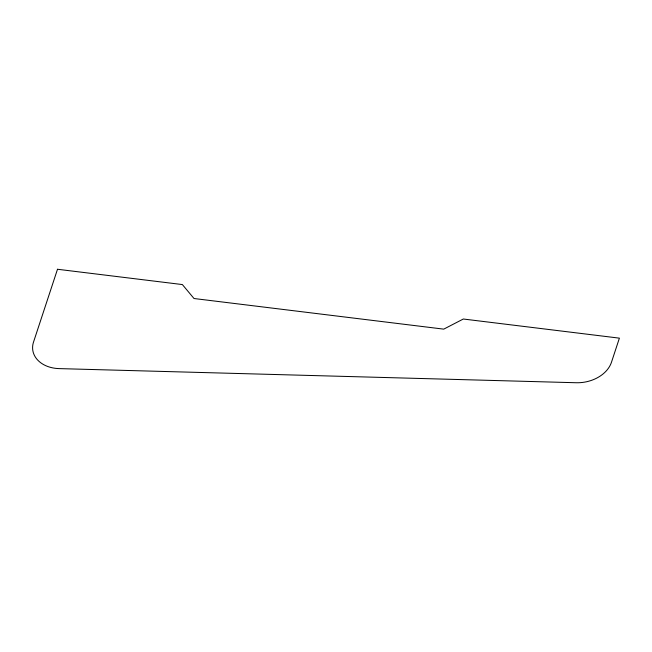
<?xml version="1.0" encoding="UTF-8"?>
<svg xmlns="http://www.w3.org/2000/svg" width="652" height="652" viewBox="0 0 652 652"><rect width="100%" height="100%" fill="white"/><g stroke="black" fill="none" stroke-linecap="round" stroke-linejoin="round"><path stroke-width="0.98" d="M57.498 269.26L33.725 341.452A30.554 22.771 -8.9 0 0 59.145 368.608L576.189 382.74A32.38 24.14 -8.9 0 0 611.478 362.219L619.4 338.152L463.319 319.015L443.743 329.138L194.011 298.518L182.364 284.565L57.498 269.26"/></g></svg>
